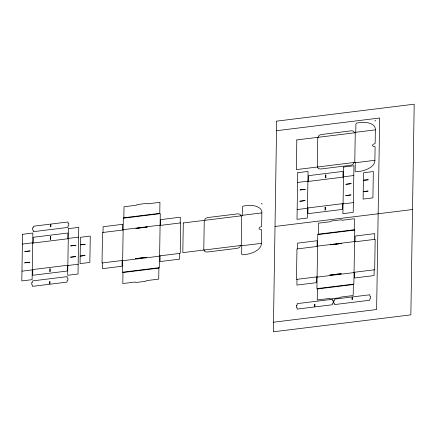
<?xml version="1.0" encoding="UTF-8"?>
<svg xmlns="http://www.w3.org/2000/svg" width="436" height="436" viewBox="0 0 436 436"><rect width="100%" height="100%" fill="white"/><g stroke="black" fill="none" stroke-linecap="round" stroke-linejoin="round"><path stroke-width="0.65" d="M32.787 269.546L32.7 275.29L67.248 271.034L67.34 265.29M33.212 243.021L33.3 237.277L67.853 233.02L67.76 238.765M102.542 262.913L102.455 268.658L122.047 266.243L122.14 260.499M103.027 232.464L103.119 226.72L122.712 224.306L122.625 230.05M122.985 272.151L122.805 283.547L135.176 282.021L135.683 282.533L145.826 281.28L146.349 280.642L158.726 279.116L158.906 267.726M123.84 218.142L124.02 206.751L136.397 205.225L136.92 204.588L147.063 203.34L147.57 203.846L159.947 202.326L159.767 213.716M160.126 255.818L160.034 261.562L179.632 259.153L179.719 253.403M160.612 225.368L160.699 219.624L180.297 217.21L180.204 222.954M203.792 250.057L204.261 220.371M204.31 249.992L204.299 250.471A3.477 1.891 -10.4 0 0 207.705 251.964L236.753 248.384A3.477 1.891 -10.4 0 0 240.225 246.046L240.231 245.566M204.778 220.311L204.784 219.831A3.477 1.891 -10.4 0 1 208.255 217.493L237.304 213.913A3.477 1.891 -10.4 0 1 240.71 215.406L240.705 215.885M241.261 245.441L241.735 215.755M261.992 204.086L261.998 203.705L261.311 203.786M296.992 279.334L296.905 285.079L316.498 282.664L316.591 276.92M297.477 248.885L297.57 243.141L317.163 240.727L317.07 246.471M307.99 207.928L307.903 213.673L342.451 209.416L342.543 203.672M308.416 181.403L308.503 175.659L343.056 171.403L342.963 177.147M317.304 167.026L317.779 137.34M317.822 166.961L317.811 167.44A3.477 1.891 -10.4 0 0 321.223 168.934L350.272 165.353A3.477 1.891 -10.4 0 0 353.738 163.015L353.743 162.535M318.291 137.28L318.302 136.8A3.477 1.891 -10.4 0 1 321.768 134.462L350.817 130.882A3.477 1.891 -10.4 0 1 354.223 132.375L354.217 132.855M317.435 288.572L317.25 299.968L329.627 298.442L330.134 298.954L340.276 297.706L340.799 297.069L353.176 295.543L353.356 284.147M318.291 234.568L318.471 223.172L330.848 221.646L331.371 221.008L341.513 219.76L342.02 220.273L354.397 218.747L354.217 230.143M354.779 162.41L355.247 132.724M354.577 272.244L354.484 277.988L374.083 275.574L374.17 269.83M355.062 241.789L355.149 236.045L374.747 233.631L374.655 239.375M375.505 121.055L375.51 120.674L374.824 120.756M276.538 130.713L379.669 118.009L376.628 309.522L273.497 322.226M355.771 132.277L375.363 129.863M355.286 162.732L374.884 160.317M297.586 182.45L307.903 181.18M343.481 176.798L353.798 175.528M307.898 181.469L343.481 177.087M123.846 217.76L159.772 213.335M123.143 229.696L160.099 225.145M123.137 229.985L102.509 232.524L102.029 262.979L122.652 260.434M160.094 225.434L180.722 222.894L180.237 253.343L159.609 255.883M242.258 215.313L261.851 212.899M307.478 207.994L343.056 203.612M297.156 209.553L307.473 208.283M343.05 203.895L353.367 202.626M22.383 244.067L32.7 242.798M68.278 238.416L78.594 237.146M32.695 243.086L68.278 238.705M275.018 226.469L412.527 209.531M318.296 234.181L354.223 229.756M32.275 269.612L67.853 265.23M21.953 271.17L32.269 269.9M67.847 265.513L78.164 264.243M241.773 245.762L261.366 243.348M122.652 260.723L159.603 256.172M317.593 246.122L354.55 241.566M317.588 246.405L296.96 248.951L296.48 279.4L317.103 276.86M354.544 241.855L375.173 239.315L374.688 269.764L354.059 272.304M122.979 272.533L158.9 268.107M317.097 277.143L354.054 272.593M317.424 288.954L353.351 284.528M22.541 234.301L21.8 280.937L32.111 279.667L32.853 233.031L22.541 234.301M24.661 262.854L29.817 262.221L24.661 262.854M24.841 251.556L29.997 250.923L24.841 251.556M31.812 282.615L31.774 284.817L32.542 285.013L32.52 286.354L49.622 284.245L49.666 281.514L50.009 281.476L49.966 284.201L67.073 282.097L67.095 280.757L67.869 280.375L67.907 278.168L67.139 277.977L67.16 276.637L32.607 280.893L32.586 282.234L31.812 282.615M32.678 227.941L32.64 230.143L33.414 230.333L33.392 231.674L67.94 227.418L67.962 226.077L68.741 225.695L68.774 223.494L68.005 223.303L68.027 221.962L50.925 224.066L50.881 226.796L50.538 226.84L50.581 224.109L33.479 226.219L33.458 227.559L32.678 227.941M49.868 268.876L49.824 271.748L50.167 271.704L50.211 268.832L49.868 268.876M50.38 236.606L50.336 239.478L50.68 239.435L50.723 236.563L50.38 236.606M68.436 228.649L67.694 275.28L78.006 274.01L78.747 227.379L68.436 228.649M70.556 257.202L75.711 256.564L70.556 257.202M70.736 245.904L75.891 245.266L70.736 245.904M80.175 256.205L80.061 263.627L89.854 262.423L90.274 236.089L80.48 237.293L80.36 244.716L85.254 244.302L80.355 244.907L80.18 256.014L85.08 255.414L80.175 256.205M123.328 218.207L122.467 272.211L159.423 267.66L160.279 213.656L123.328 218.207M135.547 258.657L146.719 257.278L135.547 258.657M136.032 228.399L147.205 227.02L136.032 228.399M183.294 222.96L182.82 252.64L241.778 245.375L241.642 253.997A1.739 0.943 -10.4 0 0 243.348 254.744L245.751 254.444A15.652 8.502 -10.4 0 0 261.36 243.92L261.584 229.903A0.698 0.376 -10.4 0 0 261.044 229.592A2.611 1.417 -10.4 0 1 259.033 228.437A2.611 1.417 -10.4 0 1 261.088 226.785A0.698 0.376 -10.4 0 0 261.638 226.344L261.862 212.321A15.652 8.502 -10.4 0 0 246.525 205.612L244.122 205.906A1.739 0.943 -10.4 0 0 242.389 207.078L242.253 215.695L183.294 222.96M276.691 121.137L273.345 331.801L410.854 314.863L414.2 104.199L276.691 121.137M296.807 139.923L296.333 169.609L355.291 162.345L355.155 170.966A1.739 0.943 -10.4 0 0 356.861 171.708L359.264 171.413A15.652 8.502 -10.4 0 0 374.873 160.889L375.096 146.867A0.698 0.376 -10.4 0 0 374.557 146.561A2.611 1.417 -10.4 0 1 372.546 145.406A2.611 1.417 -10.4 0 1 374.6 143.755A0.698 0.376 -10.4 0 0 375.151 143.313L375.374 129.29A15.652 8.502 -10.4 0 0 360.043 122.576L357.634 122.876A1.739 0.943 -10.4 0 0 355.901 124.042L355.765 132.664L296.807 139.923M297.744 172.683L297.003 219.319L307.315 218.049L308.056 171.413L297.744 172.683M296.409 305.353L296.376 307.554L297.145 307.751L297.123 309.091L314.569 306.939L314.612 304.208L314.956 304.17L314.912 306.895L332.357 304.748L332.379 303.407L333.159 303.025L333.191 300.824L332.423 300.633L332.445 299.292L297.21 303.63L297.188 304.971L296.409 305.353M299.864 201.236L305.02 200.604L299.864 201.236M300.044 189.938L305.2 189.306L300.044 189.938M317.773 234.628L316.918 288.637L353.874 284.081L354.73 230.077L317.773 234.628M325.071 207.258L325.027 210.13L325.37 210.087L325.414 207.214L325.071 207.258M325.583 174.989L325.539 177.861L325.883 177.817L325.926 174.945L325.583 174.989M329.998 275.078L341.17 273.704L329.998 275.078M330.477 244.819L341.655 243.441L330.477 244.819M333.791 300.845L333.758 303.047L334.526 303.238L334.505 304.579L369.744 300.24L369.766 298.9L370.54 298.513L370.578 296.311L369.81 296.12L369.832 294.78L352.381 296.927L352.337 299.657L351.994 299.701L352.037 296.971L334.592 299.123L334.57 300.464L333.791 300.845M343.639 167.032L342.898 213.662L353.209 212.392L353.95 165.762L343.639 167.032M345.759 195.584L350.915 194.947L345.759 195.584M345.939 184.286L351.094 183.649L345.939 184.286M363.232 191.666L363.117 199.083L372.911 197.879L373.33 171.544L363.531 172.749L363.417 180.172L368.311 179.763L363.411 180.362L363.237 191.469L368.131 191.061L363.232 191.666"/></g></svg>
